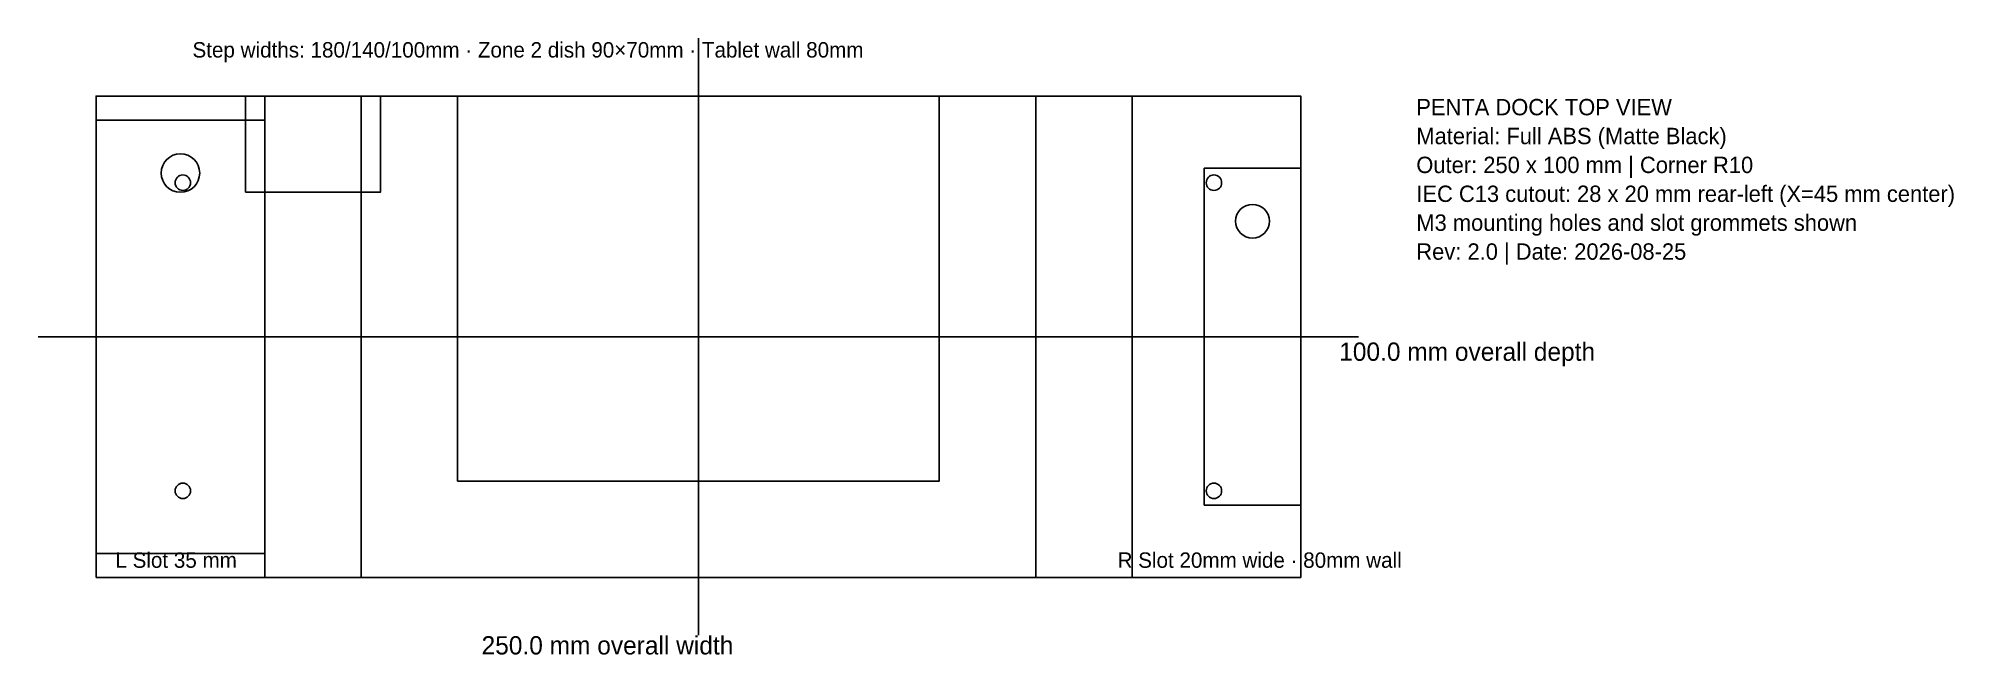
# Model space of a CAD drawing. Header units: metres. Extents: x -12 to 386, y -16 to 112.
import ezdxf

# ---------------------------------------------------------------- set-up
doc = ezdxf.new("R2010")
doc.units = ezdxf.units.M
for name, color, linetype in [('ANNOTATIONS', 4, 'Continuous'), ('CENTER', 8, 'Continuous'), ('HOLES', 3, 'Continuous'), ('OPENINGS', 1, 'Continuous'), ('OUTLINE', 7, 'Continuous'), ('STEPS', 5, 'Continuous'), ('TITLE', 6, 'Continuous')]:
    doc.layers.add(name, color=color, linetype=linetype)

msp = doc.modelspace()

# ---------------------------------------------------------------- linework, layer by layer
at = {"layer": 'CENTER'}
for p, q in [((125, -12), (125, 112)), ((-12, 50), (262, 50))]:
    msp.add_line(p, q, dxfattribs=at)
at = {"layer": 'HOLES'}
for centre, radius in [((17.5, 84), 4), ((18, 82), 1.6), ((232, 82), 1.6), ((240, 74), 3.5), ((18, 18), 1.6), ((232, 18), 1.6)]:
    msp.add_circle(centre, radius, dxfattribs=at)
at = {"layer": 'OPENINGS'}
for points in [[(31, 80), (59, 80), (59, 100), (31, 100), (31, 80)], [(0, 5), (35, 5), (35, 95), (0, 95), (0, 5)], [(230, 15), (250, 15), (250, 85), (230, 85), (230, 15)]]:
    msp.add_lwpolyline(points, dxfattribs=at)
at = {"layer": 'OUTLINE'}
msp.add_lwpolyline([(0, 0), (250, 0), (250, 100), (0, 100), (0, 0)], dxfattribs=at)
at = {"layer": 'STEPS'}
for points in [[(35, 0), (215, 0), (215, 100), (35, 100), (35, 0)], [(55, 0), (195, 0), (195, 100), (55, 100), (55, 0)], [(75, 20), (175, 20), (175, 100), (75, 100), (75, 20)]]:
    msp.add_lwpolyline(points, dxfattribs=at)

# ---------------------------------------------------------------- texts
at = {"layer": 'ANNOTATIONS'}
for s, height, p in [('Step widths: 180/140/100mm · Zone 2 dish 90×70mm · Tablet wall 80mm', 3.2, (20, 108)), ('100.0 mm overall depth', 3.8, (258, 45)), ('L Slot 35 mm', 3.2, (4, 2)), ('R Slot 20mm wide · 80mm wall', 3.2, (212, 2)), ('250.0 mm overall width', 3.8, (80, -16))]:
    msp.add_text(s, height=height, dxfattribs=at).set_placement(p)
at = {"layer": 'TITLE'}
for s, p in [('PENTA DOCK TOP VIEW', (274, 96)), ('Material: Full ABS (Matte Black)', (274, 90)), ('Outer: 250 x 100 mm | Corner R10', (274, 84)), ('IEC C13 cutout: 28 x 20 mm rear-left (X=45 mm center)', (274, 78)), ('M3 mounting holes and slot grommets shown', (274, 72)), ('Rev: 2.0 | Date: 2026-08-25', (274, 66))]:
    msp.add_text(s, height=3.4, dxfattribs=at).set_placement(p)

doc.saveas('drawing.dxf')
